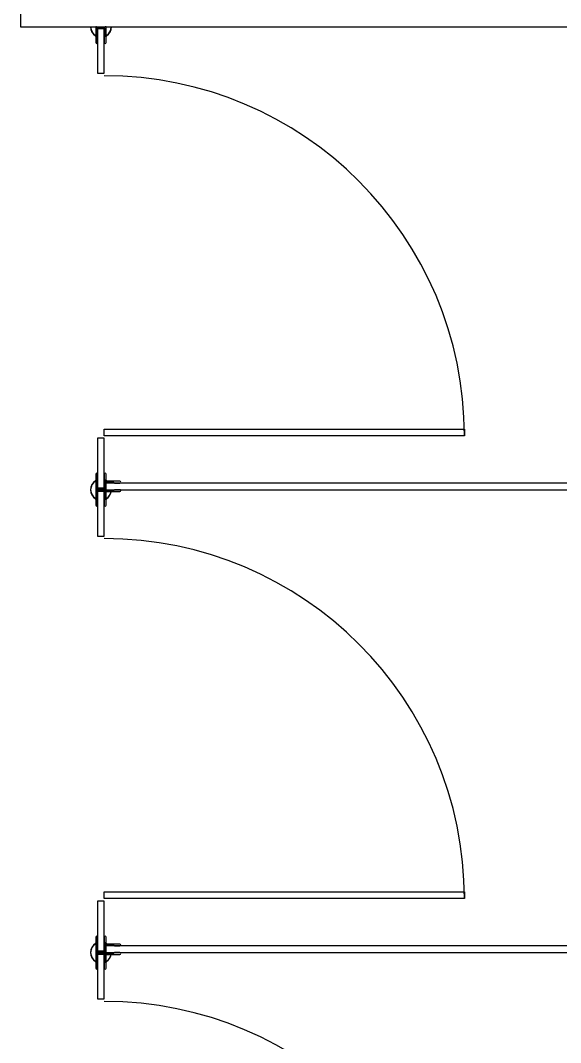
# Model space of a CAD drawing. Header units: millimetres. Extents: x -145636 to 131102, y -135903 to -7470.
# Drawn here: x 25695 to 26745, y -20323 to -18336 of the extents above; entities that cross this region are included whole.
import ezdxf

# ---------------------------------------------------------------- set-up
doc = ezdxf.new("R2010")
doc.units = ezdxf.units.MM
doc.layers.add('M_ARCHI', color=8, linetype='Continuous')

# ---------------------------------------------------------------- blocks, each defined once
blk = doc.blocks.new('RF Archi 21.10.2024')
at = {"layer": 'M_ARCHI', "color": 8}
for p, q in [((-140711, -34628.5), (-140711, -34753.5)), ((-140711, -34753.5), (-138761, -34753.5)), ((-140574.5, -34753.5), (-140574.5, -34754.3)), ((-140574.5, -34754.3), (-140574.4, -34755.1)), ((-140574.4, -34755.1), (-140574.4, -34755.9)), ((-140574.4, -34755.9), (-140574.3, -34756.7)), ((-140574.3, -34756.7), (-140574.1, -34757.4)), ((-140574.1, -34757.4), (-140573.9, -34758.2)), ((-140573.9, -34758.2), (-140573.7, -34759)), ((-140573.7, -34759), (-140573.5, -34759.8)), ((-140573.5, -34759.8), (-140573.2, -34760.5)), ((-140573.2, -34760.5), (-140572.9, -34761.3)), ((-140572.9, -34761.3), (-140572.6, -34762)), ((-140563, -34753.5), (-140564.5, -34753.5)), ((-140564.5, -34753.5), (-140564.5, -34783.7)), ((-140561, -34755), (-140563, -34753.5)), ((-140563, -34771.5), (-140563, -34756.5)), ((-140563, -34756.5), (-140546, -34756.5)), ((-140548, -34755), (-140561, -34755)), ((-140548, -34756.5), (-140561, -34756.5)), ((-140561, -34756.5), (-140561, -34843.5)), ((-140546, -34753.5), (-140548, -34755)), ((-140548, -34843.5), (-140548, -34756.5)), ((-140544.5, -34753.5), (-140546, -34753.5)), ((-140546, -34756.5), (-140546, -34771.5)), ((-140544.5, -34783.7), (-140544.5, -34753.5)), ((-140536.4, -34762), (-140536.1, -34761.3)), ((-140536.1, -34761.3), (-140535.8, -34760.5)), ((-140535.8, -34760.5), (-140535.5, -34759.8)), ((-140535.5, -34759.8), (-140535.3, -34759)), ((-140535.3, -34759), (-140535.1, -34758.2)), ((-140535.1, -34758.2), (-140534.9, -34757.4)), ((-140534.9, -34757.4), (-140534.8, -34756.7)), ((-140534.8, -34756.7), (-140534.6, -34755.9)), ((-140534.6, -34755.1), (-140534.5, -34754.3)), ((-140534.6, -34755.9), (-140534.6, -34755.1)), ((-140534.5, -34754.3), (-140534.5, -34753.5)), ((-140572.6, -34762), (-140572.2, -34762.7)), ((-140572.2, -34762.7), (-140571.9, -34763.4)), ((-140571.9, -34763.4), (-140571.5, -34764.1)), ((-140571.5, -34764.1), (-140571, -34764.8)), ((-140571, -34764.8), (-140570.5, -34765.4)), ((-140570.5, -34765.4), (-140570.1, -34766)), ((-140570.1, -34766), (-140569.5, -34766.7)), ((-140569.5, -34766.7), (-140569, -34767.2)), ((-140569, -34767.2), (-140568.4, -34767.8)), ((-140568.4, -34767.8), (-140567.9, -34768.4)), ((-140567.9, -34768.4), (-140567.2, -34768.9)), ((-140567.2, -34768.9), (-140566.6, -34769.4)), ((-140566.6, -34769.4), (-140566, -34769.9)), ((-140566, -34769.9), (-140565.3, -34770.3)), ((-140565.3, -34770.3), (-140564.6, -34770.7)), ((-140563.2, -34771.5), (-140562.5, -34771.8)), ((-140561, -34773.5), (-140563, -34771.5)), ((-140562.5, -34771.8), (-140561.8, -34772.1)), ((-140561.8, -34772.1), (-140561, -34772.4)), ((-140561, -34783.7), (-140561, -34773.5)), ((-140546, -34771.5), (-140548, -34773.5)), ((-140548, -34772.4), (-140547.3, -34772.1)), ((-140548, -34773.5), (-140548, -34783.7)), ((-140547.3, -34772.1), (-140546.5, -34771.8)), ((-140546.5, -34771.8), (-140545.8, -34771.5)), ((-140544.4, -34770.7), (-140543.7, -34770.3)), ((-140543.7, -34770.3), (-140543, -34769.9)), ((-140543, -34769.9), (-140542.4, -34769.4)), ((-140542.4, -34769.4), (-140541.8, -34768.9)), ((-140541.8, -34768.9), (-140541.2, -34768.4)), ((-140541.2, -34768.4), (-140540.6, -34767.8)), ((-140540.6, -34767.8), (-140540, -34767.2)), ((-140540, -34767.2), (-140539.5, -34766.7)), ((-140539.5, -34766.7), (-140539, -34766)), ((-140539, -34766), (-140538.5, -34765.4)), ((-140538.5, -34765.4), (-140538, -34764.8)), ((-140538, -34764.8), (-140537.6, -34764.1)), ((-140537.6, -34764.1), (-140537.1, -34763.4)), ((-140537.1, -34763.4), (-140536.8, -34762.7)), ((-140536.8, -34762.7), (-140536.4, -34762)), ((-140561, -34843.5), (-140548, -34843.5)), ((-140548, -35535.5), (-139848, -35535.5)), ((-140548, -35548.5), (-140548, -35535.5)), ((-139848, -35535.5), (-139848, -35548.5)), ((-140548, -35553.5), (-140561, -35553.5)), ((-140561, -35553.5), (-140561, -35650.5)), ((-139848, -35548.5), (-140548, -35548.5)), ((-140548, -35650.5), (-140548, -35553.5)), ((-140564.5, -35623.2), (-140564.5, -35653.5)), ((-140562.5, -35635.1), (-140563.2, -35635.5)), ((-140562.5, -35635.1), (-140563.2, -35635.5)), ((-140563, -35635.5), (-140561, -35633.5)), ((-140563, -35650.5), (-140563, -35635.5)), ((-140561.8, -35634.8), (-140562.5, -35635.1)), ((-140561.8, -35634.8), (-140562.5, -35635.1)), ((-140561, -35634.6), (-140561.8, -35634.8)), ((-140561, -35634.6), (-140561.8, -35634.8)), ((-140561, -35633.5), (-140561, -35623.2)), ((-140548, -35623.2), (-140548, -35633.5)), ((-140548, -35633.5), (-140546, -35635.5)), ((-140547.3, -35634.8), (-140548, -35634.6)), ((-140547.3, -35634.8), (-140548, -35634.6)), ((-140546.5, -35635.1), (-140547.3, -35634.8)), ((-140546.5, -35635.1), (-140547.3, -35634.8)), ((-140545.8, -35635.5), (-140546.5, -35635.1)), ((-140545.8, -35635.5), (-140546.5, -35635.1)), ((-140546, -35635.5), (-140546, -35650.5)), ((-140544.5, -35653.5), (-140544.5, -35623.2)), ((-140574.4, -35651.9), (-140574.5, -35652.7)), ((-140574.4, -35651.9), (-140574.5, -35652.7)), ((-140574.5, -35652.7), (-140574.5, -35653.5)), ((-140574.5, -35652.7), (-140574.5, -35653.5)), ((-140574.5, -35653.5), (-140574.5, -35654.3)), ((-140574.5, -35653.5), (-140574.5, -35654.3)), ((-140574.5, -35654.3), (-140574.4, -35655.1)), ((-140574.5, -35654.3), (-140574.4, -35655.1)), ((-140574.3, -35650.3), (-140574.4, -35651.1)), ((-140574.3, -35650.3), (-140574.4, -35651.1)), ((-140574.4, -35651.1), (-140574.4, -35651.9)), ((-140574.4, -35651.1), (-140574.4, -35651.9)), ((-140574.4, -35655.1), (-140574.4, -35655.9)), ((-140574.4, -35655.1), (-140574.4, -35655.9)), ((-140574.1, -35649.5), (-140574.3, -35650.3)), ((-140574.1, -35649.5), (-140574.3, -35650.3)), ((-140573.9, -35648.7), (-140574.1, -35649.5)), ((-140573.9, -35648.7), (-140574.1, -35649.5)), ((-140573.7, -35647.9), (-140573.9, -35648.7)), ((-140573.7, -35647.9), (-140573.9, -35648.7)), ((-140573.5, -35647.2), (-140573.7, -35647.9)), ((-140573.5, -35647.2), (-140573.7, -35647.9)), ((-140573.2, -35646.4), (-140573.5, -35647.2)), ((-140573.2, -35646.4), (-140573.5, -35647.2)), ((-140572.9, -35645.7), (-140573.2, -35646.4)), ((-140572.9, -35645.7), (-140573.2, -35646.4)), ((-140572.6, -35645), (-140572.9, -35645.7)), ((-140572.6, -35645), (-140572.9, -35645.7)), ((-140572.2, -35644.2), (-140572.6, -35645)), ((-140572.2, -35644.2), (-140572.6, -35645)), ((-140571.9, -35643.5), (-140572.2, -35644.2)), ((-140571.9, -35643.5), (-140572.2, -35644.2)), ((-140571.5, -35642.9), (-140571.9, -35643.5)), ((-140571.5, -35642.9), (-140571.9, -35643.5)), ((-140571, -35642.2), (-140571.5, -35642.9)), ((-140571, -35642.2), (-140571.5, -35642.9)), ((-140570.5, -35641.5), (-140571, -35642.2)), ((-140570.5, -35641.5), (-140571, -35642.2)), ((-140570.1, -35640.9), (-140570.5, -35641.5)), ((-140570.1, -35640.9), (-140570.5, -35641.5)), ((-140569.5, -35640.3), (-140570.1, -35640.9)), ((-140569.5, -35640.3), (-140570.1, -35640.9)), ((-140569, -35639.7), (-140569.5, -35640.3)), ((-140569, -35639.7), (-140569.5, -35640.3)), ((-140568.4, -35639.1), (-140569, -35639.7)), ((-140568.4, -35639.1), (-140569, -35639.7)), ((-140567.9, -35638.6), (-140568.4, -35639.1)), ((-140567.9, -35638.6), (-140568.4, -35639.1)), ((-140567.3, -35638.1), (-140567.9, -35638.6)), ((-140567.3, -35638.1), (-140567.9, -35638.6)), ((-140566.6, -35637.6), (-140567.3, -35638.1)), ((-140566.6, -35637.6), (-140567.3, -35638.1)), ((-140566, -35637.1), (-140566.6, -35637.6)), ((-140566, -35637.1), (-140566.6, -35637.6)), ((-140565.3, -35636.6), (-140566, -35637.1)), ((-140565.3, -35636.6), (-140566, -35637.1)), ((-140564.6, -35636.2), (-140565.3, -35636.6)), ((-140564.6, -35636.2), (-140565.3, -35636.6)), ((-140563, -35653.5), (-140564.5, -35653.5)), ((-140564.5, -35653.5), (-140564.5, -35683.7)), ((-140564.5, -35653.5), (-140563, -35653.5)), ((-140546, -35650.5), (-140563, -35650.5)), ((-140563, -35653.5), (-140561, -35652)), ((-140561, -35655), (-140563, -35653.5)), ((-140561, -35650.5), (-140548, -35650.5)), ((-140561, -35652), (-140548, -35652)), ((-140548, -35655), (-140561, -35655)), ((-140517.8, -35637), (-140548, -35637)), ((-140548, -35637), (-140548, -35638.5)), ((-140548, -35638.5), (-140546.5, -35640.5)), ((-140548, -35652), (-140546, -35653.5)), ((-140546.5, -35653.5), (-140548, -35655.5)), ((-140546, -35653.5), (-140548, -35655)), ((-140548, -35655.5), (-140548, -35657)), ((-140546.5, -35640.5), (-140546.5, -35653.5)), ((-140544.5, -35653.5), (-140546, -35653.5)), ((-140546, -35653.5), (-140544.5, -35653.5)), ((-140545, -35655.5), (-140545, -35638.5)), ((-140545, -35638.5), (-140530, -35638.5)), ((-138764, -35640.5), (-140545, -35640.5)), ((-140545, -35640.5), (-140545, -35653.5)), ((-140545, -35653.5), (-138764, -35653.5)), ((-140530, -35655.5), (-140545, -35655.5)), ((-140544.5, -35683.7), (-140544.5, -35653.5)), ((-140543.7, -35636.6), (-140544.4, -35636.2)), ((-140543.7, -35636.6), (-140544.4, -35636.2)), ((-140543, -35637.1), (-140543.7, -35636.6)), ((-140543, -35637.1), (-140543.7, -35636.6)), ((-140541.2, -35638.6), (-140541.8, -35638.1)), ((-140541.2, -35638.6), (-140541.8, -35638.1)), ((-140540.6, -35639.1), (-140541.2, -35638.6)), ((-140540.6, -35639.1), (-140541.2, -35638.6)), ((-140540, -35639.7), (-140540.6, -35639.1)), ((-140540, -35639.7), (-140540.6, -35639.1)), ((-140539.5, -35640.3), (-140540, -35639.7)), ((-140539.5, -35640.3), (-140540, -35639.7)), ((-140534.6, -35655.1), (-140534.5, -35654.3)), ((-140534.6, -35655.1), (-140534.5, -35654.3)), ((-140534.5, -35654.3), (-140534.5, -35653.5)), ((-140534.5, -35654.3), (-140534.5, -35653.5)), ((-140530, -35638.5), (-140528, -35640.5)), ((-140528, -35653.5), (-140530, -35655.5)), ((-140528, -35640.5), (-140517.8, -35640.5)), ((-140517.8, -35653.5), (-140528, -35653.5)), ((-140574.4, -35655.9), (-140574.3, -35656.7)), ((-140574.4, -35655.9), (-140574.3, -35656.7)), ((-140574.3, -35656.7), (-140574.1, -35657.4)), ((-140574.3, -35656.7), (-140574.1, -35657.4)), ((-140574.1, -35657.4), (-140573.9, -35658.2)), ((-140574.1, -35657.4), (-140573.9, -35658.2)), ((-140573.9, -35658.2), (-140573.7, -35659)), ((-140573.9, -35658.2), (-140573.7, -35659)), ((-140573.7, -35659), (-140573.5, -35659.8)), ((-140573.7, -35659), (-140573.5, -35659.8)), ((-140573.5, -35659.8), (-140573.2, -35660.5)), ((-140573.5, -35659.8), (-140573.2, -35660.5)), ((-140573.2, -35660.5), (-140572.9, -35661.3)), ((-140573.2, -35660.5), (-140572.9, -35661.3)), ((-140572.9, -35661.3), (-140572.6, -35662)), ((-140572.9, -35661.3), (-140572.6, -35662)), ((-140572.6, -35662), (-140572.2, -35662.7)), ((-140572.6, -35662), (-140572.2, -35662.7)), ((-140572.2, -35662.7), (-140571.9, -35663.4)), ((-140572.2, -35662.7), (-140571.9, -35663.4)), ((-140571.9, -35663.4), (-140571.5, -35664.1)), ((-140571.9, -35663.4), (-140571.5, -35664.1)), ((-140571.5, -35664.1), (-140571, -35664.8)), ((-140571.5, -35664.1), (-140571, -35664.8)), ((-140571, -35664.8), (-140570.5, -35665.4)), ((-140571, -35664.8), (-140570.5, -35665.4)), ((-140570.5, -35665.4), (-140570.1, -35666)), ((-140570.5, -35665.4), (-140570.1, -35666)), ((-140570.1, -35666), (-140569.5, -35666.7)), ((-140570.1, -35666), (-140569.5, -35666.7)), ((-140569.5, -35666.7), (-140569, -35667.2)), ((-140569.5, -35666.7), (-140569, -35667.2)), ((-140569, -35667.2), (-140568.4, -35667.8)), ((-140569, -35667.2), (-140568.4, -35667.8)), ((-140568.4, -35667.8), (-140567.9, -35668.4)), ((-140568.4, -35667.8), (-140567.9, -35668.4)), ((-140567.9, -35668.4), (-140567.2, -35668.9)), ((-140567.9, -35668.4), (-140567.2, -35668.9)), ((-140567.2, -35668.9), (-140566.6, -35669.4)), ((-140567.2, -35668.9), (-140566.6, -35669.4)), ((-140566.6, -35669.4), (-140566, -35669.9)), ((-140566.6, -35669.4), (-140566, -35669.9)), ((-140566, -35669.9), (-140565.3, -35670.3)), ((-140566, -35669.9), (-140565.3, -35670.3)), ((-140565.3, -35670.3), (-140564.6, -35670.7)), ((-140565.3, -35670.3), (-140564.6, -35670.7)), ((-140563.2, -35671.5), (-140562.5, -35671.8)), ((-140563.2, -35671.5), (-140562.5, -35671.8)), ((-140563, -35671.5), (-140563, -35656.5)), ((-140563, -35656.5), (-140546, -35656.5)), ((-140561, -35673.5), (-140563, -35671.5)), ((-140562.5, -35671.8), (-140561.8, -35672.1)), ((-140562.5, -35671.8), (-140561.8, -35672.1)), ((-140561.8, -35672.1), (-140561, -35672.4)), ((-140561.8, -35672.1), (-140561, -35672.4)), ((-140548, -35656.5), (-140561, -35656.5)), ((-140561, -35656.5), (-140561, -35743.5)), ((-140561, -35683.7), (-140561, -35673.5)), ((-140548, -35743.5), (-140548, -35656.5)), ((-140548, -35657), (-140517.8, -35657)), ((-140546, -35671.5), (-140548, -35673.5)), ((-140548, -35672.4), (-140547.3, -35672.1)), ((-140548, -35672.4), (-140547.3, -35672.1)), ((-140548, -35673.5), (-140548, -35683.7)), ((-140547.3, -35672.1), (-140546.5, -35671.8)), ((-140547.3, -35672.1), (-140546.5, -35671.8)), ((-140546.5, -35671.8), (-140545.8, -35671.5)), ((-140546.5, -35671.8), (-140545.8, -35671.5)), ((-140546, -35656.5), (-140546, -35671.5)), ((-140544.4, -35670.7), (-140543.7, -35670.3)), ((-140544.4, -35670.7), (-140543.7, -35670.3)), ((-140543.7, -35670.3), (-140543, -35669.9)), ((-140543.7, -35670.3), (-140543, -35669.9)), ((-140543, -35669.9), (-140542.4, -35669.4)), ((-140543, -35669.9), (-140542.4, -35669.4)), ((-140542.4, -35669.4), (-140541.8, -35668.9)), ((-140542.4, -35669.4), (-140541.8, -35668.9)), ((-140541.8, -35668.9), (-140541.2, -35668.4)), ((-140541.8, -35668.9), (-140541.2, -35668.4)), ((-140541.2, -35668.4), (-140540.6, -35667.8)), ((-140541.2, -35668.4), (-140540.6, -35667.8)), ((-140540.6, -35667.8), (-140540, -35667.2)), ((-140540.6, -35667.8), (-140540, -35667.2)), ((-140540, -35667.2), (-140539.5, -35666.7)), ((-140540, -35667.2), (-140539.5, -35666.7)), ((-140539.5, -35666.7), (-140539, -35666)), ((-140539.5, -35666.7), (-140539, -35666)), ((-140539, -35666), (-140538.5, -35665.4)), ((-140539, -35666), (-140538.5, -35665.4)), ((-140538.5, -35665.4), (-140538, -35664.8)), ((-140538.5, -35665.4), (-140538, -35664.8)), ((-140538, -35664.8), (-140537.6, -35664.1)), ((-140538, -35664.8), (-140537.6, -35664.1)), ((-140537.6, -35664.1), (-140537.1, -35663.4)), ((-140537.6, -35664.1), (-140537.1, -35663.4)), ((-140537.1, -35663.4), (-140536.8, -35662.7)), ((-140537.1, -35663.4), (-140536.8, -35662.7)), ((-140536.8, -35662.7), (-140536.4, -35662)), ((-140536.8, -35662.7), (-140536.4, -35662)), ((-140536.4, -35662), (-140536.1, -35661.3)), ((-140536.4, -35662), (-140536.1, -35661.3)), ((-140536.1, -35661.3), (-140535.8, -35660.5)), ((-140536.1, -35661.3), (-140535.8, -35660.5)), ((-140535.8, -35660.5), (-140535.5, -35659.8)), ((-140535.8, -35660.5), (-140535.5, -35659.8)), ((-140535.5, -35659.8), (-140535.3, -35659)), ((-140535.5, -35659.8), (-140535.3, -35659)), ((-140535.3, -35659), (-140535.1, -35658.2)), ((-140535.3, -35659), (-140535.1, -35658.2)), ((-140535.1, -35658.2), (-140534.9, -35657.4)), ((-140535.1, -35658.2), (-140534.9, -35657.4)), ((-140534.9, -35657.4), (-140534.8, -35656.7)), ((-140534.9, -35657.4), (-140534.8, -35656.7)), ((-140561, -35743.5), (-140548, -35743.5)), ((-140548, -36435.5), (-139848, -36435.5)), ((-140548, -36448.5), (-140548, -36435.5)), ((-139848, -36448.5), (-140548, -36448.5)), ((-139848, -36435.5), (-139848, -36448.5)), ((-140548, -36453.5), (-140561, -36453.5)), ((-140561, -36453.5), (-140561, -36550.5)), ((-140548, -36550.5), (-140548, -36453.5)), ((-140564.5, -36523.2), (-140564.5, -36553.5)), ((-140561, -36533.5), (-140561, -36523.2)), ((-140548, -36523.2), (-140548, -36533.5)), ((-140544.5, -36553.5), (-140544.5, -36523.2)), ((-140574.1, -36549.5), (-140574.3, -36550.3)), ((-140574.1, -36549.5), (-140574.3, -36550.3)), ((-140573.9, -36548.7), (-140574.1, -36549.5)), ((-140573.9, -36548.7), (-140574.1, -36549.5)), ((-140573.7, -36547.9), (-140573.9, -36548.7)), ((-140573.7, -36547.9), (-140573.9, -36548.7)), ((-140573.5, -36547.2), (-140573.7, -36547.9)), ((-140573.5, -36547.2), (-140573.7, -36547.9)), ((-140573.2, -36546.4), (-140573.5, -36547.2)), ((-140573.2, -36546.4), (-140573.5, -36547.2)), ((-140572.9, -36545.7), (-140573.2, -36546.4)), ((-140572.9, -36545.7), (-140573.2, -36546.4)), ((-140572.6, -36545), (-140572.9, -36545.7)), ((-140572.6, -36545), (-140572.9, -36545.7)), ((-140572.2, -36544.2), (-140572.6, -36545)), ((-140572.2, -36544.2), (-140572.6, -36545)), ((-140571.9, -36543.5), (-140572.2, -36544.2)), ((-140571.9, -36543.5), (-140572.2, -36544.2)), ((-140571.5, -36542.9), (-140571.9, -36543.5)), ((-140571.5, -36542.9), (-140571.9, -36543.5)), ((-140571, -36542.2), (-140571.5, -36542.9)), ((-140571, -36542.2), (-140571.5, -36542.9)), ((-140570.5, -36541.5), (-140571, -36542.2)), ((-140570.5, -36541.5), (-140571, -36542.2)), ((-140570.1, -36540.9), (-140570.5, -36541.5)), ((-140570.1, -36540.9), (-140570.5, -36541.5)), ((-140569.5, -36540.3), (-140570.1, -36540.9)), ((-140569.5, -36540.3), (-140570.1, -36540.9)), ((-140569, -36539.7), (-140569.5, -36540.3)), ((-140569, -36539.7), (-140569.5, -36540.3)), ((-140568.4, -36539.1), (-140569, -36539.7)), ((-140568.4, -36539.1), (-140569, -36539.7)), ((-140567.9, -36538.6), (-140568.4, -36539.1)), ((-140567.9, -36538.6), (-140568.4, -36539.1)), ((-140567.3, -36538.1), (-140567.9, -36538.6)), ((-140567.3, -36538.1), (-140567.9, -36538.6)), ((-140566.6, -36537.6), (-140567.3, -36538.1)), ((-140566.6, -36537.6), (-140567.3, -36538.1)), ((-140566, -36537.1), (-140566.6, -36537.6)), ((-140566, -36537.1), (-140566.6, -36537.6)), ((-140565.3, -36536.6), (-140566, -36537.1)), ((-140565.3, -36536.6), (-140566, -36537.1)), ((-140564.6, -36536.2), (-140565.3, -36536.6)), ((-140564.6, -36536.2), (-140565.3, -36536.6)), ((-140562.5, -36535.1), (-140563.2, -36535.5)), ((-140562.5, -36535.1), (-140563.2, -36535.5)), ((-140563, -36535.5), (-140561, -36533.5)), ((-140563, -36550.5), (-140563, -36535.5)), ((-140561.8, -36534.8), (-140562.5, -36535.1)), ((-140561.8, -36534.8), (-140562.5, -36535.1)), ((-140561, -36534.6), (-140561.8, -36534.8)), ((-140561, -36534.6), (-140561.8, -36534.8)), ((-140548, -36533.5), (-140546, -36535.5)), ((-140547.3, -36534.8), (-140548, -36534.6)), ((-140547.3, -36534.8), (-140548, -36534.6)), ((-140517.8, -36537), (-140548, -36537)), ((-140548, -36537), (-140548, -36538.5)), ((-140548, -36538.5), (-140546.5, -36540.5)), ((-140546.5, -36535.1), (-140547.3, -36534.8)), ((-140546.5, -36535.1), (-140547.3, -36534.8)), ((-140545.8, -36535.5), (-140546.5, -36535.1)), ((-140545.8, -36535.5), (-140546.5, -36535.1)), ((-140546.5, -36540.5), (-140546.5, -36553.5)), ((-140546, -36535.5), (-140546, -36550.5)), ((-140545, -36555.5), (-140545, -36538.5)), ((-140545, -36538.5), (-140530, -36538.5)), ((-138764, -36540.5), (-140545, -36540.5)), ((-140545, -36540.5), (-140545, -36553.5)), ((-140543.7, -36536.6), (-140544.4, -36536.2)), ((-140543.7, -36536.6), (-140544.4, -36536.2)), ((-140543, -36537.1), (-140543.7, -36536.6)), ((-140543, -36537.1), (-140543.7, -36536.6)), ((-140541.2, -36538.6), (-140541.8, -36538.1)), ((-140541.2, -36538.6), (-140541.8, -36538.1)), ((-140540.6, -36539.1), (-140541.2, -36538.6)), ((-140540.6, -36539.1), (-140541.2, -36538.6)), ((-140540, -36539.7), (-140540.6, -36539.1)), ((-140540, -36539.7), (-140540.6, -36539.1)), ((-140539.5, -36540.3), (-140540, -36539.7)), ((-140539.5, -36540.3), (-140540, -36539.7)), ((-140530, -36538.5), (-140528, -36540.5)), ((-140528, -36540.5), (-140517.8, -36540.5)), ((-140574.4, -36551.9), (-140574.5, -36552.7)), ((-140574.4, -36551.9), (-140574.5, -36552.7)), ((-140574.5, -36552.7), (-140574.5, -36553.5)), ((-140574.5, -36552.7), (-140574.5, -36553.5)), ((-140574.5, -36553.5), (-140574.5, -36554.3)), ((-140574.5, -36553.5), (-140574.5, -36554.3)), ((-140574.5, -36554.3), (-140574.4, -36555.1)), ((-140574.5, -36554.3), (-140574.4, -36555.1)), ((-140574.3, -36550.3), (-140574.4, -36551.1)), ((-140574.3, -36550.3), (-140574.4, -36551.1)), ((-140574.4, -36551.1), (-140574.4, -36551.9)), ((-140574.4, -36551.1), (-140574.4, -36551.9)), ((-140574.4, -36555.1), (-140574.4, -36555.9)), ((-140574.4, -36555.1), (-140574.4, -36555.9)), ((-140574.4, -36555.9), (-140574.3, -36556.7)), ((-140574.4, -36555.9), (-140574.3, -36556.7)), ((-140574.3, -36556.7), (-140574.1, -36557.4)), ((-140574.3, -36556.7), (-140574.1, -36557.4)), ((-140574.1, -36557.4), (-140573.9, -36558.2)), ((-140574.1, -36557.4), (-140573.9, -36558.2)), ((-140573.9, -36558.2), (-140573.7, -36559)), ((-140573.9, -36558.2), (-140573.7, -36559)), ((-140573.7, -36559), (-140573.5, -36559.8)), ((-140573.7, -36559), (-140573.5, -36559.8)), ((-140573.5, -36559.8), (-140573.2, -36560.5)), ((-140573.5, -36559.8), (-140573.2, -36560.5)), ((-140573.2, -36560.5), (-140572.9, -36561.3)), ((-140573.2, -36560.5), (-140572.9, -36561.3)), ((-140572.9, -36561.3), (-140572.6, -36562)), ((-140572.9, -36561.3), (-140572.6, -36562)), ((-140572.6, -36562), (-140572.2, -36562.7)), ((-140572.6, -36562), (-140572.2, -36562.7)), ((-140572.2, -36562.7), (-140571.9, -36563.4)), ((-140572.2, -36562.7), (-140571.9, -36563.4)), ((-140571.9, -36563.4), (-140571.5, -36564.1)), ((-140571.9, -36563.4), (-140571.5, -36564.1)), ((-140571.5, -36564.1), (-140571, -36564.8)), ((-140571.5, -36564.1), (-140571, -36564.8)), ((-140571, -36564.8), (-140570.5, -36565.4)), ((-140571, -36564.8), (-140570.5, -36565.4)), ((-140570.5, -36565.4), (-140570.1, -36566)), ((-140570.5, -36565.4), (-140570.1, -36566)), ((-140570.1, -36566), (-140569.5, -36566.7)), ((-140570.1, -36566), (-140569.5, -36566.7)), ((-140569.5, -36566.7), (-140569, -36567.2)), ((-140569.5, -36566.7), (-140569, -36567.2)), ((-140569, -36567.2), (-140568.4, -36567.8)), ((-140569, -36567.2), (-140568.4, -36567.8)), ((-140568.4, -36567.8), (-140567.9, -36568.4)), ((-140568.4, -36567.8), (-140567.9, -36568.4)), ((-140567.9, -36568.4), (-140567.2, -36568.9)), ((-140567.9, -36568.4), (-140567.2, -36568.9)), ((-140567.2, -36568.9), (-140566.6, -36569.4)), ((-140567.2, -36568.9), (-140566.6, -36569.4)), ((-140566.6, -36569.4), (-140566, -36569.9)), ((-140566.6, -36569.4), (-140566, -36569.9)), ((-140566, -36569.9), (-140565.3, -36570.3)), ((-140566, -36569.9), (-140565.3, -36570.3)), ((-140563, -36553.5), (-140564.5, -36553.5)), ((-140564.5, -36553.5), (-140564.5, -36583.7)), ((-140564.5, -36553.5), (-140563, -36553.5)), ((-140546, -36550.5), (-140563, -36550.5)), ((-140563, -36553.5), (-140561, -36552)), ((-140561, -36555), (-140563, -36553.5)), ((-140563, -36571.5), (-140563, -36556.5)), ((-140563, -36556.5), (-140546, -36556.5)), ((-140561, -36550.5), (-140548, -36550.5)), ((-140561, -36552), (-140548, -36552)), ((-140548, -36555), (-140561, -36555)), ((-140548, -36556.5), (-140561, -36556.5)), ((-140561, -36556.5), (-140561, -36643.5)), ((-140548, -36552), (-140546, -36553.5)), ((-140546.5, -36553.5), (-140548, -36555.5)), ((-140546, -36553.5), (-140548, -36555)), ((-140548, -36555.5), (-140548, -36557)), ((-140548, -36643.5), (-140548, -36556.5)), ((-140548, -36557), (-140517.8, -36557)), ((-140544.5, -36553.5), (-140546, -36553.5)), ((-140546, -36553.5), (-140544.5, -36553.5)), ((-140546, -36556.5), (-140546, -36571.5)), ((-140545, -36553.5), (-138764, -36553.5)), ((-140530, -36555.5), (-140545, -36555.5)), ((-140544.5, -36583.7), (-140544.5, -36553.5)), ((-140543.7, -36570.3), (-140543, -36569.9)), ((-140543.7, -36570.3), (-140543, -36569.9)), ((-140543, -36569.9), (-140542.4, -36569.4)), ((-140543, -36569.9), (-140542.4, -36569.4)), ((-140542.4, -36569.4), (-140541.8, -36568.9)), ((-140542.4, -36569.4), (-140541.8, -36568.9)), ((-140541.8, -36568.9), (-140541.2, -36568.4)), ((-140541.8, -36568.9), (-140541.2, -36568.4)), ((-140541.2, -36568.4), (-140540.6, -36567.8)), ((-140541.2, -36568.4), (-140540.6, -36567.8)), ((-140540.6, -36567.8), (-140540, -36567.2)), ((-140540.6, -36567.8), (-140540, -36567.2)), ((-140540, -36567.2), (-140539.5, -36566.7)), ((-140540, -36567.2), (-140539.5, -36566.7)), ((-140539.5, -36566.7), (-140539, -36566)), ((-140539.5, -36566.7), (-140539, -36566)), ((-140539, -36566), (-140538.5, -36565.4)), ((-140539, -36566), (-140538.5, -36565.4)), ((-140538.5, -36565.4), (-140538, -36564.8)), ((-140538.5, -36565.4), (-140538, -36564.8)), ((-140538, -36564.8), (-140537.6, -36564.1)), ((-140538, -36564.8), (-140537.6, -36564.1)), ((-140537.6, -36564.1), (-140537.1, -36563.4)), ((-140537.6, -36564.1), (-140537.1, -36563.4)), ((-140537.1, -36563.4), (-140536.8, -36562.7)), ((-140537.1, -36563.4), (-140536.8, -36562.7)), ((-140536.8, -36562.7), (-140536.4, -36562)), ((-140536.8, -36562.7), (-140536.4, -36562)), ((-140536.4, -36562), (-140536.1, -36561.3)), ((-140536.4, -36562), (-140536.1, -36561.3)), ((-140536.1, -36561.3), (-140535.8, -36560.5)), ((-140536.1, -36561.3), (-140535.8, -36560.5)), ((-140535.8, -36560.5), (-140535.5, -36559.8)), ((-140535.8, -36560.5), (-140535.5, -36559.8)), ((-140535.5, -36559.8), (-140535.3, -36559)), ((-140535.5, -36559.8), (-140535.3, -36559)), ((-140535.3, -36559), (-140535.1, -36558.2)), ((-140535.3, -36559), (-140535.1, -36558.2)), ((-140535.1, -36558.2), (-140534.9, -36557.4)), ((-140535.1, -36558.2), (-140534.9, -36557.4)), ((-140534.9, -36557.4), (-140534.8, -36556.7)), ((-140534.9, -36557.4), (-140534.8, -36556.7)), ((-140534.6, -36555.1), (-140534.5, -36554.3)), ((-140534.6, -36555.1), (-140534.5, -36554.3)), ((-140534.5, -36554.3), (-140534.5, -36553.5)), ((-140534.5, -36554.3), (-140534.5, -36553.5)), ((-140528, -36553.5), (-140530, -36555.5)), ((-140517.8, -36553.5), (-140528, -36553.5)), ((-140565.3, -36570.3), (-140564.6, -36570.7)), ((-140565.3, -36570.3), (-140564.6, -36570.7)), ((-140563.2, -36571.5), (-140562.5, -36571.8)), ((-140563.2, -36571.5), (-140562.5, -36571.8)), ((-140561, -36573.5), (-140563, -36571.5)), ((-140562.5, -36571.8), (-140561.8, -36572.1)), ((-140562.5, -36571.8), (-140561.8, -36572.1)), ((-140561.8, -36572.1), (-140561, -36572.4)), ((-140561.8, -36572.1), (-140561, -36572.4)), ((-140561, -36583.7), (-140561, -36573.5)), ((-140546, -36571.5), (-140548, -36573.5)), ((-140548, -36572.4), (-140547.3, -36572.1)), ((-140548, -36572.4), (-140547.3, -36572.1)), ((-140548, -36573.5), (-140548, -36583.7)), ((-140547.3, -36572.1), (-140546.5, -36571.8)), ((-140547.3, -36572.1), (-140546.5, -36571.8)), ((-140546.5, -36571.8), (-140545.8, -36571.5)), ((-140546.5, -36571.8), (-140545.8, -36571.5)), ((-140544.4, -36570.7), (-140543.7, -36570.3)), ((-140544.4, -36570.7), (-140543.7, -36570.3)), ((-140561, -36643.5), (-140548, -36643.5))]:
    blk.add_line(p, q, dxfattribs=at)
for centre, radius, start, end in [((-140554.5, -34753.5), 20.5, 180, 238.9563), ((-140554.5, -34753.5), 20, 180, 239.2167), ((-140554.5, -34753.5), 20, 180, 238.1802), ((-140554.5, -34753.5), 20, 301.7857, 0), ((-140554.5, -34753.5), 20, 301.8198, 0), ((-140554.5, -34753.5), 20.5, 301.0437, 0), ((-140562.8, -34783.7), 1.75, 180, 270), ((-140562.8, -34783.7), 1.75, 270, 0), ((-140546.3, -34783.7), 1.75, 180, 270), ((-140546.3, -34783.7), 1.75, 270, 0), ((-140548, -35548.5), 700, 0, 90), ((-140562.8, -35623.2), 1.75, 90, 180), ((-140562.8, -35623.2), 1.75, 0, 90), ((-140546.3, -35623.2), 1.75, 90, 180), ((-140546.3, -35623.2), 1.75, 0, 90), ((-140554.5, -35653.5), 20.5, 121.0437, 180), ((-140554.5, -35653.5), 20.5, 121.0437, 180), ((-140554.5, -35653.5), 20.5, 180, 238.9563), ((-140554.5, -35653.5), 20.5, 180, 238.9563), ((-140554.5, -35653.5), 20, 121.7857, 180), ((-140554.5, -35653.5), 20, 121.8198, 180), ((-140554.5, -35653.5), 20, 121.7857, 180), ((-140554.5, -35653.5), 20, 121.8198, 180), ((-140554.5, -35653.5), 20, 180, 239.2167), ((-140554.5, -35653.5), 20, 180, 238.1802), ((-140554.5, -35653.5), 20, 180, 239.2167), ((-140554.5, -35653.5), 20, 180, 238.1802), ((-140554.5, -35653.5), 20, 45, 58.1802), ((-140554.5, -35653.5), 20, 45, 58.1802), ((-140554.5, -35653.5), 20.5, 45, 57.5534), ((-140554.5, -35653.5), 20.5, 45, 57.5534), ((-140517.8, -35638.7), 1.75, 0, 90), ((-140517.8, -35638.7), 1.75, 270, 0), ((-140517.8, -35655.2), 1.75, 0, 90), ((-140517.8, -35655.2), 1.75, 270, 0), ((-140554.5, -35653.5), 20, 301.7857, 349.4055), ((-140554.5, -35653.5), 20, 301.7857, 349.4055), ((-140554.5, -35653.5), 20, 301.8198, 348.8631), ((-140554.5, -35653.5), 20, 301.8198, 348.8631), ((-140554.5, -35653.5), 20.5, 301.0437, 349.1347), ((-140554.5, -35653.5), 20.5, 301.0437, 349.1347), ((-140562.8, -35683.7), 1.75, 180, 270), ((-140562.8, -35683.7), 1.75, 270, 0), ((-140546.3, -35683.7), 1.75, 180, 270), ((-140546.3, -35683.7), 1.75, 270, 0), ((-140548, -36448.5), 700, 0, 90), ((-140562.8, -36523.2), 1.75, 90, 180), ((-140562.8, -36523.2), 1.75, 0, 90), ((-140546.3, -36523.2), 1.75, 90, 180), ((-140546.3, -36523.2), 1.75, 0, 90), ((-140554.5, -36553.5), 20.5, 121.0437, 180), ((-140554.5, -36553.5), 20.5, 121.0437, 180), ((-140554.5, -36553.5), 20, 121.7857, 180), ((-140554.5, -36553.5), 20, 121.8198, 180), ((-140554.5, -36553.5), 20, 121.7857, 180), ((-140554.5, -36553.5), 20, 121.8198, 180), ((-140554.5, -36553.5), 20, 45, 58.1802), ((-140554.5, -36553.5), 20, 45, 58.1802), ((-140554.5, -36553.5), 20.5, 45, 57.5534), ((-140554.5, -36553.5), 20.5, 45, 57.5534), ((-140517.8, -36538.7), 1.75, 0, 90), ((-140517.8, -36538.7), 1.75, 270, 0), ((-140554.5, -36553.5), 20.5, 180, 238.9563), ((-140554.5, -36553.5), 20.5, 180, 238.9563), ((-140554.5, -36553.5), 20, 180, 239.2167), ((-140554.5, -36553.5), 20, 180, 238.1802), ((-140554.5, -36553.5), 20, 180, 239.2167), ((-140554.5, -36553.5), 20, 180, 238.1802), ((-140554.5, -36553.5), 20, 301.7857, 349.4055), ((-140554.5, -36553.5), 20, 301.7857, 349.4055), ((-140554.5, -36553.5), 20, 301.8198, 348.8631), ((-140554.5, -36553.5), 20, 301.8198, 348.8631), ((-140554.5, -36553.5), 20.5, 301.0437, 349.1347), ((-140554.5, -36553.5), 20.5, 301.0437, 349.1347), ((-140517.8, -36555.2), 1.75, 0, 90), ((-140517.8, -36555.2), 1.75, 270, 0), ((-140562.8, -36583.7), 1.75, 180, 270), ((-140562.8, -36583.7), 1.75, 270, 0), ((-140546.3, -36583.7), 1.75, 180, 270), ((-140546.3, -36583.7), 1.75, 270, 0), ((-140548, -37348.5), 700, 0, 90)]:
    blk.add_arc(centre, radius, start, end, dxfattribs=at)
for points in [[(-140561, -34769.9), (-140561, -34769), (-140561, -34767), (-140561, -34763.1), (-140561, -34758.3), (-140561, -34755.1), (-140561, -34753.5)], [(-140548, -34753.5), (-140548, -34755.1), (-140548, -34758.3), (-140548, -34763.1), (-140548, -34767), (-140548, -34769), (-140548, -34769.9)], [(-140561, -35653.5), (-140561, -35651.8), (-140561, -35648.6), (-140561, -35643.9), (-140561, -35639.9), (-140561, -35637.9), (-140561, -35637.1)], [(-140561, -35653.5), (-140561, -35651.8), (-140561, -35648.6), (-140561, -35643.9), (-140561, -35639.9), (-140561, -35637.9), (-140561, -35637.1)], [(-140561, -35669.9), (-140561, -35669), (-140561, -35667), (-140561, -35663.1), (-140561, -35658.3), (-140561, -35655.1), (-140561, -35653.5)], [(-140561, -35669.9), (-140561, -35669), (-140561, -35667), (-140561, -35663.1), (-140561, -35658.3), (-140561, -35655.1), (-140561, -35653.5)], [(-140548, -35637.1), (-140548, -35637.9), (-140548, -35639.9), (-140548, -35643.9), (-140548, -35648.6), (-140548, -35651.8), (-140548, -35653.5)], [(-140548, -35637.1), (-140548, -35637.9), (-140548, -35639.9), (-140548, -35643.9), (-140548, -35648.6), (-140548, -35651.8), (-140548, -35653.5)], [(-140548, -35653.5), (-140548, -35655.1), (-140548, -35658.3), (-140548, -35663.1), (-140548, -35667), (-140548, -35669), (-140548, -35669.9)], [(-140548, -35653.5), (-140548, -35655.1), (-140548, -35658.3), (-140548, -35663.1), (-140548, -35667), (-140548, -35669), (-140548, -35669.9)], [(-140561, -36553.5), (-140561, -36551.8), (-140561, -36548.6), (-140561, -36543.9), (-140561, -36539.9), (-140561, -36537.9), (-140561, -36537.1)], [(-140561, -36553.5), (-140561, -36551.8), (-140561, -36548.6), (-140561, -36543.9), (-140561, -36539.9), (-140561, -36537.9), (-140561, -36537.1)], [(-140548, -36537.1), (-140548, -36537.9), (-140548, -36539.9), (-140548, -36543.9), (-140548, -36548.6), (-140548, -36551.8), (-140548, -36553.5)], [(-140548, -36537.1), (-140548, -36537.9), (-140548, -36539.9), (-140548, -36543.9), (-140548, -36548.6), (-140548, -36551.8), (-140548, -36553.5)], [(-140561, -36569.9), (-140561, -36569), (-140561, -36567), (-140561, -36563.1), (-140561, -36558.3), (-140561, -36555.1), (-140561, -36553.5)], [(-140561, -36569.9), (-140561, -36569), (-140561, -36567), (-140561, -36563.1), (-140561, -36558.3), (-140561, -36555.1), (-140561, -36553.5)], [(-140548, -36553.5), (-140548, -36555.1), (-140548, -36558.3), (-140548, -36563.1), (-140548, -36567), (-140548, -36569), (-140548, -36569.9)], [(-140548, -36553.5), (-140548, -36555.1), (-140548, -36558.3), (-140548, -36563.1), (-140548, -36567), (-140548, -36569), (-140548, -36569.9)]]:
    blk.add_open_spline(points, degree=3, dxfattribs=at)

msp = doc.modelspace()

# ---------------------------------------------------------------- block references
at = {"layer": 'M_ARCHI', "color": 8, "linetype": 'Continuous'}
msp.add_blockref('RF Archi 21.10.2024', (166405.7, 16405.4), dxfattribs=at)

doc.saveas('drawing.dxf')
